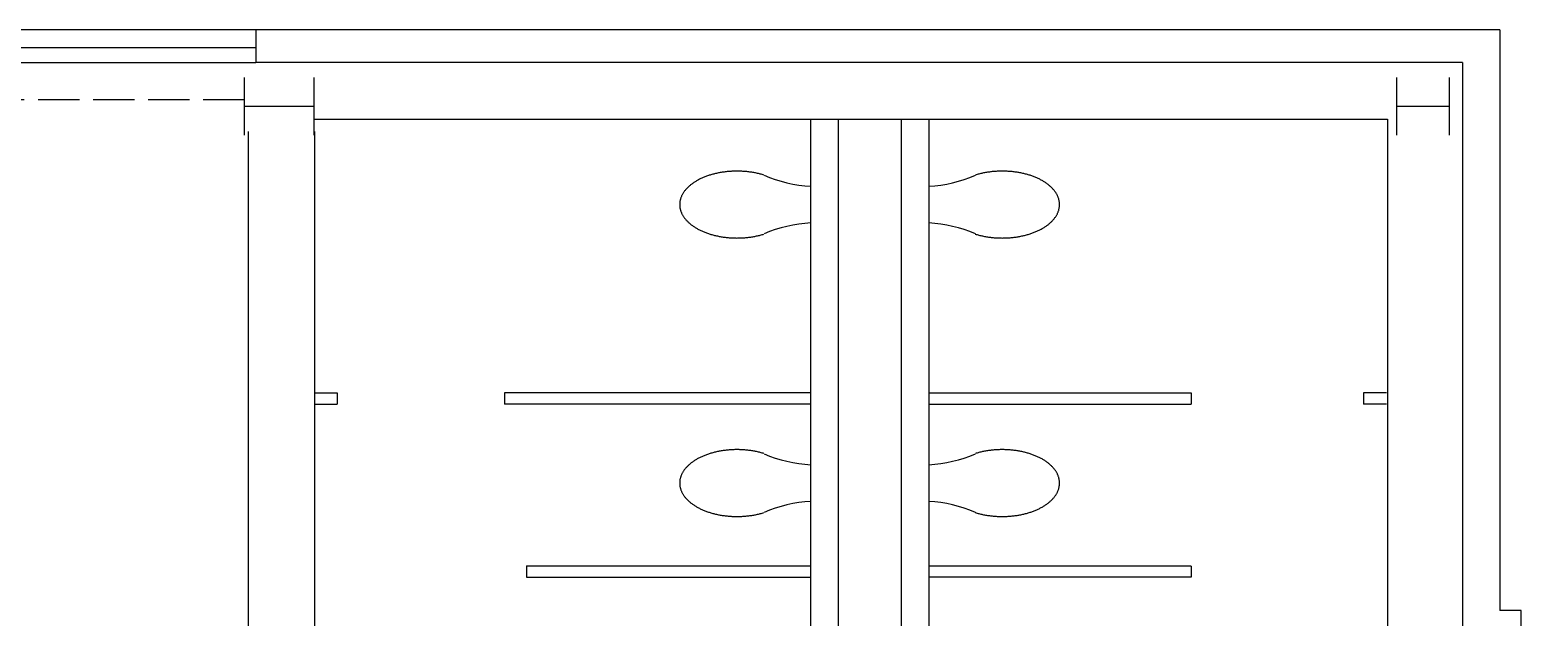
# Model space of a CAD drawing. Header units: inches. Extents: x -3488 to 2453, y 689 to 3968.
# Drawn here: x -234.6 to 77.3, y 3694.3 to 3817.2 of the extents above; entities that cross this region are included whole.
import ezdxf

# ---------------------------------------------------------------- set-up
doc = ezdxf.new("R2010")
doc.units = ezdxf.units.IN
doc.header["$LTSCALE"] = 96
doc.header["$MEASUREMENT"] = 0
doc.linetypes.add('HIDDEN', pattern=[0.12, 0.09, -0.03])
for name, color, linetype in [('A-EDIT', 9, 'CONTINUOUS'), ('A-GLAZ', 3, 'CONTINUOUS'), ('A-ROOF-OTLN', 6, 'HIDDEN'), ('A-WALL', 5, 'CONTINUOUS'), ('P-SANR-EQPM', 5, 'CONTINUOUS'), ('S-COLS', 6, 'CONTINUOUS')]:
    doc.layers.add(name, color=color, linetype=linetype)

msp = doc.modelspace()

# ---------------------------------------------------------------- linework, layer by layer
at = {"layer": 'A-EDIT'}
msp.add_line((-187.34, 3817.16), (-187.34, 3810.36), dxfattribs=at)
at = {"layer": 'A-GLAZ'}
for p, q in [((-187.34, 3817.16), (-300.93, 3817.16)), ((-300.93, 3813.48), (-187.34, 3813.48)), ((-300.93, 3810.36), (-187.34, 3810.36))]:
    msp.add_line(p, q, dxfattribs=at)
at = {"layer": 'A-ROOF-OTLN'}
msp.add_line((-189.69, 3802.51), (-536.4, 3802.51), dxfattribs=at)
at = {"layer": 'A-WALL'}
for p, q in [((72.77, 3817.16), (-187.34, 3817.16)), ((72.77, 3817.16), (72.77, 3695.7)), ((64.99, 3810.36), (-187.34, 3810.36)), ((64.99, 3810.36), (64.99, 3688.37)), ((-188.93, 3795.92), (-188.93, 3367.46)), ((-175.13, 3798.45), (49.3, 3798.45)), ((-175.07, 3795.92), (-175.07, 3421.56)), ((-71.32, 3586.66), (-71.32, 3798.45)), ((-65.57, 3798.45), (-65.57, 3506.16)), ((-52.41, 3798.45), (-52.41, 3506.16)), ((-46.62, 3798.45), (-46.62, 3586.66)), ((49.3, 3798.45), (49.3, 3672.99)), ((77.26, 3695.7), (72.77, 3695.7)), ((77.26, 3677.79), (77.26, 3695.7))]:
    msp.add_line(p, q, dxfattribs=at)
at = {"layer": 'P-SANR-EQPM'}
for p, q in [((-94.11, 3786.12), (-94.27, 3786.04)), ((-93.94, 3786.19), (-94.11, 3786.12)), ((-93.77, 3786.27), (-93.94, 3786.19)), ((-93.6, 3786.34), (-93.77, 3786.27)), ((-93.43, 3786.41), (-93.6, 3786.34)), ((-93.26, 3786.47), (-93.43, 3786.41)), ((-93.08, 3786.54), (-93.26, 3786.47)), ((-92.9, 3786.6), (-93.08, 3786.54)), ((-92.72, 3786.67), (-92.9, 3786.6)), ((-92.54, 3786.73), (-92.72, 3786.67)), ((-92.36, 3786.78), (-92.54, 3786.73)), ((-92.17, 3786.84), (-92.36, 3786.78)), ((-91.98, 3786.9), (-92.17, 3786.84)), ((-91.8, 3786.95), (-91.98, 3786.9)), ((-91.6, 3787), (-91.8, 3786.95)), ((-91.41, 3787.05), (-91.6, 3787)), ((-91.22, 3787.09), (-91.41, 3787.05)), ((-91.03, 3787.14), (-91.22, 3787.09)), ((-90.83, 3787.18), (-91.03, 3787.14)), ((-90.63, 3787.22), (-90.83, 3787.18)), ((-90.43, 3787.26), (-90.63, 3787.22)), ((-90.23, 3787.3), (-90.43, 3787.26)), ((-90.03, 3787.33), (-90.23, 3787.3)), ((-89.83, 3787.36), (-90.03, 3787.33)), ((-89.63, 3787.4), (-89.83, 3787.36)), ((-89.43, 3787.42), (-89.63, 3787.4)), ((-89.22, 3787.45), (-89.43, 3787.42)), ((-89.02, 3787.47), (-89.22, 3787.45)), ((-88.81, 3787.5), (-89.02, 3787.47)), ((-88.61, 3787.52), (-88.81, 3787.5)), ((-88.4, 3787.53), (-88.61, 3787.52)), ((-88.19, 3787.55), (-88.4, 3787.53)), ((-87.98, 3787.56), (-88.19, 3787.55)), ((-87.78, 3787.58), (-87.98, 3787.56)), ((-87.57, 3787.59), (-87.78, 3787.58)), ((-87.36, 3787.59), (-87.57, 3787.59)), ((-87.15, 3787.6), (-87.36, 3787.59)), ((-86.94, 3787.6), (-87.15, 3787.6)), ((-86.73, 3787.6), (-86.94, 3787.6)), ((-86.52, 3787.6), (-86.73, 3787.6)), ((-86.31, 3787.6), (-86.52, 3787.6)), ((-86.11, 3787.59), (-86.31, 3787.6)), ((-85.9, 3787.59), (-86.11, 3787.59)), ((-85.69, 3787.58), (-85.9, 3787.59)), ((-85.48, 3787.56), (-85.69, 3787.58)), ((-85.27, 3787.55), (-85.48, 3787.56)), ((-85.06, 3787.53), (-85.27, 3787.55)), ((-84.86, 3787.52), (-85.06, 3787.53)), ((-84.65, 3787.5), (-84.86, 3787.52)), ((-84.45, 3787.47), (-84.65, 3787.5)), ((-84.24, 3787.45), (-84.45, 3787.47)), ((-84.04, 3787.42), (-84.24, 3787.45)), ((-83.83, 3787.4), (-84.04, 3787.42)), ((-83.63, 3787.36), (-83.83, 3787.4)), ((-83.43, 3787.33), (-83.63, 3787.36)), ((-83.23, 3787.3), (-83.43, 3787.33)), ((-83.03, 3787.26), (-83.23, 3787.3)), ((-82.83, 3787.22), (-83.03, 3787.26)), ((-82.63, 3787.18), (-82.83, 3787.22)), ((-82.44, 3787.14), (-82.63, 3787.18)), ((-82.24, 3787.09), (-82.44, 3787.14)), ((-82.05, 3787.05), (-82.24, 3787.09)), ((-81.86, 3787), (-82.05, 3787.05)), ((-81.67, 3786.95), (-81.86, 3787)), ((-81.48, 3786.9), (-81.67, 3786.95)), ((-81.29, 3786.84), (-81.48, 3786.9)), ((-81.11, 3786.78), (-81.29, 3786.84)), ((-81.1, 3786.78), (-81.11, 3786.78)), ((-97.99, 3783), (-98.06, 3782.89)), ((-97.92, 3783.12), (-97.99, 3783)), ((-97.84, 3783.23), (-97.92, 3783.12)), ((-97.76, 3783.34), (-97.84, 3783.23)), ((-97.68, 3783.45), (-97.76, 3783.34)), ((-97.59, 3783.56), (-97.68, 3783.45)), ((-97.5, 3783.67), (-97.59, 3783.56)), ((-97.41, 3783.78), (-97.5, 3783.67)), ((-97.31, 3783.89), (-97.41, 3783.78)), ((-97.21, 3784), (-97.31, 3783.89)), ((-97.11, 3784.11), (-97.21, 3784)), ((-97, 3784.21), (-97.11, 3784.11)), ((-96.89, 3784.32), (-97, 3784.21)), ((-96.78, 3784.42), (-96.89, 3784.32)), ((-96.66, 3784.52), (-96.78, 3784.42)), ((-96.55, 3784.62), (-96.66, 3784.52)), ((-96.42, 3784.72), (-96.55, 3784.62)), ((-96.3, 3784.82), (-96.42, 3784.72)), ((-96.17, 3784.91), (-96.3, 3784.82)), ((-96.04, 3785.01), (-96.17, 3784.91)), ((-95.91, 3785.1), (-96.04, 3785.01)), ((-95.77, 3785.2), (-95.91, 3785.1)), ((-95.63, 3785.29), (-95.77, 3785.2)), ((-95.49, 3785.38), (-95.63, 3785.29)), ((-95.35, 3785.47), (-95.49, 3785.38)), ((-95.2, 3785.55), (-95.35, 3785.47)), ((-95.05, 3785.64), (-95.2, 3785.55)), ((-94.9, 3785.72), (-95.05, 3785.64)), ((-94.75, 3785.81), (-94.9, 3785.72)), ((-94.59, 3785.89), (-94.75, 3785.81)), ((-94.43, 3785.97), (-94.59, 3785.89)), ((-94.27, 3786.04), (-94.43, 3785.97)), ((-98.7, 3780.85), (-98.71, 3780.73)), ((-98.71, 3780.73), (-98.71, 3780.61)), ((-98.71, 3780.61), (-98.71, 3780.49)), ((-98.71, 3780.49), (-98.7, 3780.36)), ((-98.68, 3781.1), (-98.7, 3780.97)), ((-98.7, 3780.97), (-98.7, 3780.85)), ((-98.7, 3780.36), (-98.7, 3780.24)), ((-98.7, 3780.24), (-98.68, 3780.12)), ((-98.67, 3781.22), (-98.68, 3781.1)), ((-98.68, 3780.12), (-98.67, 3780)), ((-98.65, 3781.34), (-98.67, 3781.22)), ((-98.67, 3780), (-98.65, 3779.88)), ((-98.62, 3781.46), (-98.65, 3781.34)), ((-98.65, 3779.88), (-98.62, 3779.76)), ((-98.6, 3781.58), (-98.62, 3781.46)), ((-98.56, 3781.7), (-98.6, 3781.58)), ((-98.53, 3781.82), (-98.56, 3781.7)), ((-98.49, 3781.94), (-98.53, 3781.82)), ((-98.45, 3782.06), (-98.49, 3781.94)), ((-98.4, 3782.18), (-98.45, 3782.06)), ((-98.36, 3782.3), (-98.4, 3782.18)), ((-98.3, 3782.42), (-98.36, 3782.3)), ((-98.25, 3782.54), (-98.3, 3782.42)), ((-98.19, 3782.65), (-98.25, 3782.54)), ((-98.13, 3782.77), (-98.19, 3782.65)), ((-98.06, 3782.89), (-98.13, 3782.77)), ((-98.62, 3779.76), (-98.6, 3779.64)), ((-98.6, 3779.64), (-98.56, 3779.51)), ((-98.56, 3779.51), (-98.53, 3779.39)), ((-98.53, 3779.39), (-98.49, 3779.27)), ((-98.49, 3779.27), (-98.45, 3779.15)), ((-98.45, 3779.15), (-98.4, 3779.04)), ((-98.4, 3779.04), (-98.36, 3778.92)), ((-98.36, 3778.92), (-98.3, 3778.8)), ((-98.3, 3778.8), (-98.25, 3778.68)), ((-98.25, 3778.68), (-98.19, 3778.56)), ((-98.19, 3778.56), (-98.13, 3778.45)), ((-98.13, 3778.45), (-98.06, 3778.33)), ((-98.06, 3778.33), (-97.99, 3778.22)), ((-97.99, 3778.22), (-97.92, 3778.1)), ((-97.92, 3778.1), (-97.84, 3777.99)), ((-97.84, 3777.99), (-97.76, 3777.88)), ((-97.76, 3777.88), (-97.68, 3777.76)), ((-97.68, 3777.76), (-97.59, 3777.65)), ((-97.59, 3777.65), (-97.5, 3777.54)), ((-97.5, 3777.54), (-97.41, 3777.43)), ((-97.41, 3777.43), (-97.31, 3777.32)), ((-97.31, 3777.32), (-97.21, 3777.22)), ((-97.21, 3777.22), (-97.11, 3777.11)), ((-97.11, 3777.11), (-97, 3777.01)), ((-97, 3777.01), (-96.89, 3776.9)), ((-96.89, 3776.9), (-96.78, 3776.8)), ((-96.78, 3776.8), (-96.66, 3776.7)), ((-96.66, 3776.7), (-96.55, 3776.6)), ((-96.55, 3776.6), (-96.42, 3776.5)), ((-96.42, 3776.5), (-96.3, 3776.4)), ((-96.3, 3776.4), (-96.17, 3776.3)), ((-96.17, 3776.3), (-96.04, 3776.21)), ((-96.04, 3776.21), (-95.91, 3776.11)), ((-95.91, 3776.11), (-95.77, 3776.02)), ((-95.77, 3776.02), (-95.63, 3775.93)), ((-95.63, 3775.93), (-95.49, 3775.84)), ((-95.49, 3775.84), (-95.35, 3775.75)), ((-95.35, 3775.75), (-95.2, 3775.66)), ((-95.2, 3775.66), (-95.05, 3775.58)), ((-95.05, 3775.58), (-94.9, 3775.49)), ((-94.9, 3775.49), (-94.75, 3775.41)), ((-94.75, 3775.41), (-94.59, 3775.33)), ((-94.59, 3775.33), (-94.43, 3775.25)), ((-94.43, 3775.25), (-94.27, 3775.17)), ((-94.27, 3775.17), (-94.11, 3775.1)), ((-94.11, 3775.1), (-93.94, 3775.02)), ((-93.94, 3775.02), (-93.77, 3774.95)), ((-93.77, 3774.95), (-93.6, 3774.88)), ((-93.6, 3774.88), (-93.43, 3774.81)), ((-93.43, 3774.81), (-93.26, 3774.74)), ((-93.26, 3774.74), (-93.08, 3774.68)), ((-93.08, 3774.68), (-92.9, 3774.61)), ((-92.9, 3774.61), (-92.72, 3774.55)), ((-92.72, 3774.55), (-92.54, 3774.49)), ((-92.54, 3774.49), (-92.36, 3774.43)), ((-92.36, 3774.43), (-92.17, 3774.38)), ((-92.17, 3774.38), (-91.98, 3774.32)), ((-91.98, 3774.32), (-91.8, 3774.27)), ((-91.8, 3774.27), (-91.6, 3774.22)), ((-91.6, 3774.22), (-91.41, 3774.17)), ((-91.41, 3774.17), (-91.22, 3774.12)), ((-91.22, 3774.12), (-91.03, 3774.08)), ((-91.03, 3774.08), (-90.83, 3774.04)), ((-90.83, 3774.04), (-90.63, 3774)), ((-90.63, 3774), (-90.43, 3773.96)), ((-90.43, 3773.96), (-90.23, 3773.92)), ((-90.23, 3773.92), (-90.03, 3773.89)), ((-90.03, 3773.89), (-89.83, 3773.85)), ((-89.83, 3773.85), (-89.63, 3773.82)), ((-89.63, 3773.82), (-89.43, 3773.79)), ((-89.43, 3773.79), (-89.22, 3773.77)), ((-89.22, 3773.77), (-89.02, 3773.74)), ((-89.02, 3773.74), (-88.81, 3773.72)), ((-88.81, 3773.72), (-88.61, 3773.7)), ((-88.61, 3773.7), (-88.4, 3773.68)), ((-88.4, 3773.68), (-88.19, 3773.67)), ((-88.19, 3773.67), (-87.98, 3773.65)), ((-87.98, 3773.65), (-87.78, 3773.64)), ((-87.78, 3773.64), (-87.57, 3773.63)), ((-87.57, 3773.63), (-87.36, 3773.62)), ((-87.36, 3773.62), (-87.15, 3773.62)), ((-86.31, 3773.62), (-86.11, 3773.62)), ((-86.11, 3773.62), (-85.9, 3773.63)), ((-85.9, 3773.63), (-85.69, 3773.64)), ((-85.69, 3773.64), (-85.48, 3773.65)), ((-85.48, 3773.65), (-85.27, 3773.67)), ((-85.27, 3773.67), (-85.06, 3773.68)), ((-85.06, 3773.68), (-84.86, 3773.7)), ((-84.86, 3773.7), (-84.65, 3773.72)), ((-84.65, 3773.72), (-84.45, 3773.74)), ((-84.45, 3773.74), (-84.24, 3773.77)), ((-84.24, 3773.77), (-84.04, 3773.79)), ((-84.04, 3773.79), (-83.83, 3773.82)), ((-83.83, 3773.82), (-83.63, 3773.85)), ((-83.63, 3773.85), (-83.43, 3773.89)), ((-83.43, 3773.89), (-83.23, 3773.92)), ((-83.23, 3773.92), (-83.03, 3773.96)), ((-83.03, 3773.96), (-82.83, 3774)), ((-82.83, 3774), (-82.63, 3774.04)), ((-82.63, 3774.04), (-82.44, 3774.08)), ((-82.44, 3774.08), (-82.24, 3774.12)), ((-82.24, 3774.12), (-82.05, 3774.17)), ((-82.05, 3774.17), (-81.86, 3774.22)), ((-81.86, 3774.22), (-81.67, 3774.27)), ((-81.67, 3774.27), (-81.48, 3774.32)), ((-81.48, 3774.32), (-81.29, 3774.38)), ((-81.29, 3774.38), (-81.11, 3774.43)), ((-87.15, 3773.62), (-86.94, 3773.62)), ((-86.94, 3773.62), (-86.73, 3773.61)), ((-86.73, 3773.61), (-86.52, 3773.62)), ((-86.52, 3773.62), (-86.31, 3773.62)), ((-175.07, 3741.23), (-170.33, 3741.23)), ((-170.33, 3741.23), (-170.33, 3738.87)), ((-135.36, 3741.23), (-135.36, 3738.87)), ((-71.32, 3741.23), (-135.36, 3741.23)), ((-46.62, 3741.23), (8.26, 3741.23)), ((8.26, 3741.23), (8.26, 3738.87)), ((44.26, 3741.23), (44.26, 3738.87)), ((49.11, 3741.23), (44.26, 3741.23)), ((-175.07, 3738.87), (-170.33, 3738.87)), ((-71.32, 3738.87), (-135.36, 3738.87)), ((-46.62, 3738.87), (8.26, 3738.87)), ((49.11, 3738.87), (44.26, 3738.87)), ((-95.91, 3726.86), (-96.04, 3726.77)), ((-95.77, 3726.95), (-95.91, 3726.86)), ((-95.63, 3727.05), (-95.77, 3726.95)), ((-95.49, 3727.14), (-95.63, 3727.05)), ((-95.35, 3727.22), (-95.49, 3727.14)), ((-95.2, 3727.31), (-95.35, 3727.22)), ((-95.05, 3727.4), (-95.2, 3727.31)), ((-94.9, 3727.48), (-95.05, 3727.4)), ((-94.75, 3727.56), (-94.9, 3727.48)), ((-94.59, 3727.64), (-94.75, 3727.56)), ((-94.43, 3727.72), (-94.59, 3727.64)), ((-94.27, 3727.8), (-94.43, 3727.72)), ((-94.11, 3727.88), (-94.27, 3727.8)), ((-93.94, 3727.95), (-94.11, 3727.88)), ((-93.77, 3728.02), (-93.94, 3727.95)), ((-93.6, 3728.09), (-93.77, 3728.02)), ((-93.43, 3728.16), (-93.6, 3728.09)), ((-93.26, 3728.23), (-93.43, 3728.16)), ((-93.08, 3728.3), (-93.26, 3728.23)), ((-92.9, 3728.36), (-93.08, 3728.3)), ((-92.72, 3728.42), (-92.9, 3728.36)), ((-92.54, 3728.48), (-92.72, 3728.42)), ((-92.36, 3728.54), (-92.54, 3728.48)), ((-92.17, 3728.6), (-92.36, 3728.54)), ((-91.98, 3728.65), (-92.17, 3728.6)), ((-91.8, 3728.7), (-91.98, 3728.65)), ((-91.6, 3728.75), (-91.8, 3728.7)), ((-91.41, 3728.8), (-91.6, 3728.75)), ((-91.22, 3728.85), (-91.41, 3728.8)), ((-91.03, 3728.89), (-91.22, 3728.85)), ((-90.83, 3728.94), (-91.03, 3728.89)), ((-90.63, 3728.98), (-90.83, 3728.94)), ((-90.43, 3729.02), (-90.63, 3728.98)), ((-90.23, 3729.05), (-90.43, 3729.02)), ((-90.03, 3729.09), (-90.23, 3729.05)), ((-89.83, 3729.12), (-90.03, 3729.09)), ((-89.63, 3729.15), (-89.83, 3729.12)), ((-89.43, 3729.18), (-89.63, 3729.15)), ((-89.22, 3729.21), (-89.43, 3729.18)), ((-89.02, 3729.23), (-89.22, 3729.21)), ((-88.81, 3729.25), (-89.02, 3729.23)), ((-88.61, 3729.27), (-88.81, 3729.25)), ((-88.4, 3729.29), (-88.61, 3729.27)), ((-88.19, 3729.31), (-88.4, 3729.29)), ((-87.98, 3729.32), (-88.19, 3729.31)), ((-87.78, 3729.33), (-87.98, 3729.32)), ((-87.57, 3729.34), (-87.78, 3729.33)), ((-87.36, 3729.35), (-87.57, 3729.34)), ((-87.15, 3729.36), (-87.36, 3729.35)), ((-86.94, 3729.36), (-87.15, 3729.36)), ((-86.73, 3729.36), (-86.94, 3729.36)), ((-86.52, 3729.36), (-86.73, 3729.36)), ((-86.31, 3729.36), (-86.52, 3729.36)), ((-86.11, 3729.35), (-86.31, 3729.36)), ((-85.9, 3729.34), (-86.11, 3729.35)), ((-85.69, 3729.33), (-85.9, 3729.34)), ((-85.48, 3729.32), (-85.69, 3729.33)), ((-85.27, 3729.31), (-85.48, 3729.32)), ((-85.06, 3729.29), (-85.27, 3729.31)), ((-84.86, 3729.27), (-85.06, 3729.29)), ((-84.65, 3729.25), (-84.86, 3729.27)), ((-84.45, 3729.23), (-84.65, 3729.25)), ((-84.24, 3729.21), (-84.45, 3729.23)), ((-84.04, 3729.18), (-84.24, 3729.21)), ((-83.83, 3729.15), (-84.04, 3729.18)), ((-83.63, 3729.12), (-83.83, 3729.15)), ((-83.43, 3729.09), (-83.63, 3729.12)), ((-83.23, 3729.05), (-83.43, 3729.09)), ((-83.03, 3729.02), (-83.23, 3729.05)), ((-82.83, 3728.98), (-83.03, 3729.02)), ((-82.63, 3728.94), (-82.83, 3728.98)), ((-82.44, 3728.89), (-82.63, 3728.94)), ((-82.24, 3728.85), (-82.44, 3728.89)), ((-82.05, 3728.8), (-82.24, 3728.85)), ((-81.86, 3728.75), (-82.05, 3728.8)), ((-81.67, 3728.7), (-81.86, 3728.75)), ((-81.48, 3728.65), (-81.67, 3728.7)), ((-81.29, 3728.6), (-81.48, 3728.65)), ((-81.11, 3728.54), (-81.29, 3728.6)), ((-81.1, 3728.54), (-81.11, 3728.54)), ((-98.45, 3723.82), (-98.49, 3723.7)), ((-98.4, 3723.94), (-98.45, 3723.82)), ((-98.36, 3724.06), (-98.4, 3723.94)), ((-98.3, 3724.18), (-98.36, 3724.06)), ((-98.25, 3724.29), (-98.3, 3724.18)), ((-98.19, 3724.41), (-98.25, 3724.29)), ((-98.13, 3724.53), (-98.19, 3724.41)), ((-98.06, 3724.64), (-98.13, 3724.53)), ((-97.99, 3724.76), (-98.06, 3724.64)), ((-97.92, 3724.87), (-97.99, 3724.76)), ((-97.84, 3724.99), (-97.92, 3724.87)), ((-97.76, 3725.1), (-97.84, 3724.99)), ((-97.68, 3725.21), (-97.76, 3725.1)), ((-97.59, 3725.32), (-97.68, 3725.21)), ((-97.5, 3725.43), (-97.59, 3725.32)), ((-97.41, 3725.54), (-97.5, 3725.43)), ((-97.31, 3725.65), (-97.41, 3725.54)), ((-97.21, 3725.76), (-97.31, 3725.65)), ((-97.11, 3725.86), (-97.21, 3725.76)), ((-97, 3725.97), (-97.11, 3725.86)), ((-96.89, 3726.07), (-97, 3725.97)), ((-96.78, 3726.17), (-96.89, 3726.07)), ((-96.66, 3726.28), (-96.78, 3726.17)), ((-96.55, 3726.38), (-96.66, 3726.28)), ((-96.42, 3726.48), (-96.55, 3726.38)), ((-96.3, 3726.57), (-96.42, 3726.48)), ((-96.17, 3726.67), (-96.3, 3726.57)), ((-96.04, 3726.77), (-96.17, 3726.67)), ((-98.7, 3722.61), (-98.71, 3722.49)), ((-98.71, 3722.49), (-98.71, 3722.37)), ((-98.71, 3722.37), (-98.71, 3722.24)), ((-98.71, 3722.24), (-98.7, 3722.12)), ((-98.68, 3722.85), (-98.7, 3722.73)), ((-98.7, 3722.73), (-98.7, 3722.61)), ((-98.7, 3722.12), (-98.7, 3722)), ((-98.7, 3722), (-98.68, 3721.88)), ((-98.67, 3722.97), (-98.68, 3722.85)), ((-98.68, 3721.88), (-98.67, 3721.76)), ((-98.65, 3723.1), (-98.67, 3722.97)), ((-98.67, 3721.76), (-98.65, 3721.63)), ((-98.62, 3723.22), (-98.65, 3723.1)), ((-98.65, 3721.63), (-98.62, 3721.51)), ((-98.6, 3723.34), (-98.62, 3723.22)), ((-98.62, 3721.51), (-98.6, 3721.39)), ((-98.56, 3723.46), (-98.6, 3723.34)), ((-98.6, 3721.39), (-98.56, 3721.27)), ((-98.53, 3723.58), (-98.56, 3723.46)), ((-98.56, 3721.27), (-98.53, 3721.15)), ((-98.49, 3723.7), (-98.53, 3723.58)), ((-98.53, 3721.15), (-98.49, 3721.03)), ((-98.49, 3721.03), (-98.45, 3720.91)), ((-98.45, 3720.91), (-98.4, 3720.79)), ((-98.4, 3720.79), (-98.36, 3720.67)), ((-98.36, 3720.67), (-98.3, 3720.55)), ((-98.3, 3720.55), (-98.25, 3720.44)), ((-98.25, 3720.44), (-98.19, 3720.32)), ((-98.19, 3720.32), (-98.13, 3720.2)), ((-98.13, 3720.2), (-98.06, 3720.09)), ((-98.06, 3720.09), (-97.99, 3719.97)), ((-97.99, 3719.97), (-97.92, 3719.86)), ((-97.92, 3719.86), (-97.84, 3719.74)), ((-97.84, 3719.74), (-97.76, 3719.63)), ((-97.76, 3719.63), (-97.68, 3719.52)), ((-97.68, 3719.52), (-97.59, 3719.41)), ((-97.59, 3719.41), (-97.5, 3719.3)), ((-97.5, 3719.3), (-97.41, 3719.19)), ((-97.41, 3719.19), (-97.31, 3719.08)), ((-97.31, 3719.08), (-97.21, 3718.97)), ((-97.21, 3718.97), (-97.11, 3718.87)), ((-97.11, 3718.87), (-97, 3718.76)), ((-97, 3718.76), (-96.89, 3718.66)), ((-96.89, 3718.66), (-96.78, 3718.56)), ((-96.78, 3718.56), (-96.66, 3718.45)), ((-96.66, 3718.45), (-96.55, 3718.35)), ((-96.55, 3718.35), (-96.42, 3718.25)), ((-96.42, 3718.25), (-96.3, 3718.16)), ((-96.3, 3718.16), (-96.17, 3718.06)), ((-96.17, 3718.06), (-96.04, 3717.96)), ((-96.04, 3717.96), (-95.91, 3717.87)), ((-95.91, 3717.87), (-95.77, 3717.78)), ((-95.77, 3717.78), (-95.63, 3717.68)), ((-95.63, 3717.68), (-95.49, 3717.59)), ((-95.49, 3717.59), (-95.35, 3717.51)), ((-95.35, 3717.51), (-95.2, 3717.42)), ((-95.2, 3717.42), (-95.05, 3717.33)), ((-95.05, 3717.33), (-94.9, 3717.25)), ((-94.9, 3717.25), (-94.75, 3717.17)), ((-94.75, 3717.17), (-94.59, 3717.09)), ((-94.59, 3717.09), (-94.43, 3717.01)), ((-94.43, 3717.01), (-94.27, 3716.93)), ((-94.27, 3716.93), (-94.11, 3716.85)), ((-94.11, 3716.85), (-93.94, 3716.78)), ((-93.94, 3716.78), (-93.77, 3716.71)), ((-93.77, 3716.71), (-93.6, 3716.64)), ((-93.6, 3716.64), (-93.43, 3716.57)), ((-93.43, 3716.57), (-93.26, 3716.5)), ((-93.26, 3716.5), (-93.08, 3716.43)), ((-93.08, 3716.43), (-92.9, 3716.37)), ((-92.9, 3716.37), (-92.72, 3716.31)), ((-92.72, 3716.31), (-92.54, 3716.25)), ((-92.54, 3716.25), (-92.36, 3716.19)), ((-92.36, 3716.19), (-92.17, 3716.13)), ((-92.17, 3716.13), (-91.98, 3716.08)), ((-91.98, 3716.08), (-91.8, 3716.03)), ((-91.8, 3716.03), (-91.6, 3715.98)), ((-91.6, 3715.98), (-91.41, 3715.93)), ((-91.41, 3715.93), (-91.22, 3715.88)), ((-91.22, 3715.88), (-91.03, 3715.84)), ((-91.03, 3715.84), (-90.83, 3715.79)), ((-90.83, 3715.79), (-90.63, 3715.75)), ((-90.63, 3715.75), (-90.43, 3715.71)), ((-90.43, 3715.71), (-90.23, 3715.68)), ((-90.23, 3715.68), (-90.03, 3715.64)), ((-90.03, 3715.64), (-89.83, 3715.61)), ((-89.83, 3715.61), (-89.63, 3715.58)), ((-89.63, 3715.58), (-89.43, 3715.55)), ((-89.43, 3715.55), (-89.22, 3715.52)), ((-89.22, 3715.52), (-89.02, 3715.5)), ((-89.02, 3715.5), (-88.81, 3715.48)), ((-88.81, 3715.48), (-88.61, 3715.46)), ((-88.61, 3715.46), (-88.4, 3715.44)), ((-88.4, 3715.44), (-88.19, 3715.42)), ((-88.19, 3715.42), (-87.98, 3715.41)), ((-87.98, 3715.41), (-87.78, 3715.4)), ((-87.78, 3715.4), (-87.57, 3715.39)), ((-87.57, 3715.39), (-87.36, 3715.38)), ((-87.36, 3715.38), (-87.15, 3715.37)), ((-87.15, 3715.37), (-86.94, 3715.37)), ((-86.94, 3715.37), (-86.73, 3715.37)), ((-86.73, 3715.37), (-86.52, 3715.37)), ((-86.52, 3715.37), (-86.31, 3715.37)), ((-86.31, 3715.37), (-86.11, 3715.38)), ((-86.11, 3715.38), (-85.9, 3715.39)), ((-85.9, 3715.39), (-85.69, 3715.4)), ((-85.69, 3715.4), (-85.48, 3715.41)), ((-85.48, 3715.41), (-85.27, 3715.42)), ((-85.27, 3715.42), (-85.06, 3715.44)), ((-85.06, 3715.44), (-84.86, 3715.46)), ((-84.86, 3715.46), (-84.65, 3715.48)), ((-84.65, 3715.48), (-84.45, 3715.5)), ((-84.45, 3715.5), (-84.24, 3715.52)), ((-84.24, 3715.52), (-84.04, 3715.55)), ((-84.04, 3715.55), (-83.83, 3715.58)), ((-83.83, 3715.58), (-83.63, 3715.61)), ((-83.63, 3715.61), (-83.43, 3715.64)), ((-83.43, 3715.64), (-83.23, 3715.68)), ((-83.23, 3715.68), (-83.03, 3715.71)), ((-83.03, 3715.71), (-82.83, 3715.75)), ((-82.83, 3715.75), (-82.63, 3715.79)), ((-82.63, 3715.79), (-82.44, 3715.84)), ((-82.44, 3715.84), (-82.24, 3715.88)), ((-82.24, 3715.88), (-82.05, 3715.93)), ((-82.05, 3715.93), (-81.86, 3715.98)), ((-81.86, 3715.98), (-81.67, 3716.03)), ((-81.67, 3716.03), (-81.48, 3716.08)), ((-81.48, 3716.08), (-81.29, 3716.13)), ((-81.29, 3716.13), (-81.11, 3716.19)), ((-130.75, 3705.07), (-71.32, 3705.07)), ((-130.75, 3705.07), (-130.75, 3702.71)), ((-130.75, 3702.71), (-71.32, 3702.71)), ((8.26, 3705.01), (-46.62, 3705.01)), ((8.26, 3702.66), (-46.62, 3702.66)), ((8.26, 3705.01), (8.26, 3702.66))]:
    msp.add_line(p, q, dxfattribs=at)
for points in [[(-36.89, 3774.44), (-36.88, 3774.43), (-36.7, 3774.38), (-36.51, 3774.32), (-36.32, 3774.27), (-36.13, 3774.22), (-35.94, 3774.17), (-35.75, 3774.12), (-35.55, 3774.08), (-35.36, 3774.04), (-35.16, 3774), (-34.96, 3773.96), (-34.76, 3773.92), (-34.56, 3773.89), (-34.36, 3773.85), (-34.16, 3773.82), (-33.96, 3773.79), (-33.75, 3773.77), (-33.55, 3773.74), (-33.34, 3773.72), (-33.13, 3773.7), (-32.93, 3773.68), (-32.72, 3773.67), (-32.51, 3773.65), (-32.3, 3773.64), (-32.1, 3773.63), (-31.89, 3773.62), (-31.68, 3773.62), (-31.47, 3773.62), (-31.26, 3773.61), (-31.05, 3773.62), (-30.84, 3773.62), (-30.63, 3773.62), (-30.43, 3773.63), (-30.22, 3773.64), (-30.01, 3773.65), (-29.8, 3773.67), (-29.59, 3773.68), (-29.39, 3773.7), (-29.18, 3773.72), (-28.97, 3773.74), (-28.77, 3773.77), (-28.57, 3773.79), (-28.36, 3773.82), (-28.16, 3773.85), (-27.96, 3773.89), (-27.76, 3773.92), (-27.56, 3773.96), (-27.36, 3774), (-27.16, 3774.04), (-26.97, 3774.08), (-26.77, 3774.12), (-26.58, 3774.17), (-26.39, 3774.22), (-26.2, 3774.27), (-26.01, 3774.32), (-25.82, 3774.38), (-25.64, 3774.43), (-25.45, 3774.49), (-25.27, 3774.55), (-25.09, 3774.61), (-24.91, 3774.68), (-24.74, 3774.74), (-24.56, 3774.81), (-24.39, 3774.88), (-24.22, 3774.95), (-24.05, 3775.02), (-23.89, 3775.1), (-23.72, 3775.17), (-23.56, 3775.25), (-23.4, 3775.33), (-23.24, 3775.41), (-23.09, 3775.49), (-22.94, 3775.58), (-22.79, 3775.66), (-22.64, 3775.75), (-22.5, 3775.84), (-22.36, 3775.93), (-22.22, 3776.02), (-22.08, 3776.11), (-21.95, 3776.21), (-21.82, 3776.3), (-21.69, 3776.4), (-21.57, 3776.5), (-21.45, 3776.6), (-21.33, 3776.7), (-21.21, 3776.8), (-21.1, 3776.9), (-20.99, 3777.01), (-20.89, 3777.11), (-20.78, 3777.22), (-20.68, 3777.32), (-20.59, 3777.43), (-20.49, 3777.54), (-20.4, 3777.65), (-20.32, 3777.76), (-20.23, 3777.88), (-20.15, 3777.99), (-20.08, 3778.1), (-20, 3778.22), (-19.93, 3778.33), (-19.87, 3778.45), (-19.8, 3778.56), (-19.74, 3778.68), (-19.69, 3778.8), (-19.64, 3778.92), (-19.59, 3779.04), (-19.54, 3779.15), (-19.5, 3779.27), (-19.46, 3779.39), (-19.43, 3779.51), (-19.4, 3779.64), (-19.37, 3779.76), (-19.35, 3779.88), (-19.33, 3780), (-19.31, 3780.12), (-19.3, 3780.24), (-19.29, 3780.36), (-19.28, 3780.49), (-19.28, 3780.61), (-19.28, 3780.73), (-19.29, 3780.85), (-19.3, 3780.97), (-19.31, 3781.1), (-19.33, 3781.22), (-19.35, 3781.34), (-19.37, 3781.46), (-19.4, 3781.58), (-19.43, 3781.7), (-19.46, 3781.82), (-19.5, 3781.94), (-19.54, 3782.06), (-19.59, 3782.18), (-19.64, 3782.3), (-19.69, 3782.42), (-19.74, 3782.54), (-19.8, 3782.65), (-19.87, 3782.77), (-19.93, 3782.89), (-20, 3783), (-20.08, 3783.12), (-20.15, 3783.23), (-20.23, 3783.34), (-20.32, 3783.45), (-20.4, 3783.56), (-20.49, 3783.67), (-20.59, 3783.78), (-20.68, 3783.89), (-20.78, 3784), (-20.89, 3784.11), (-20.99, 3784.21), (-21.1, 3784.32), (-21.21, 3784.42), (-21.33, 3784.52), (-21.45, 3784.62), (-21.57, 3784.72), (-21.69, 3784.82), (-21.82, 3784.91), (-21.95, 3785.01), (-22.08, 3785.1), (-22.22, 3785.2), (-22.36, 3785.29), (-22.5, 3785.38), (-22.64, 3785.47), (-22.79, 3785.55), (-22.94, 3785.64), (-23.09, 3785.72), (-23.24, 3785.81), (-23.4, 3785.89), (-23.56, 3785.97), (-23.72, 3786.04), (-23.89, 3786.12), (-24.05, 3786.19), (-24.22, 3786.27), (-24.39, 3786.34), (-24.56, 3786.41), (-24.74, 3786.47), (-24.91, 3786.54), (-25.09, 3786.6), (-25.27, 3786.67), (-25.45, 3786.73), (-25.64, 3786.78), (-25.82, 3786.84), (-26.01, 3786.9), (-26.2, 3786.95), (-26.39, 3787), (-26.58, 3787.05), (-26.77, 3787.09), (-26.97, 3787.14), (-27.16, 3787.18), (-27.36, 3787.22), (-27.56, 3787.26), (-27.76, 3787.3), (-27.96, 3787.33), (-28.16, 3787.36), (-28.36, 3787.4), (-28.57, 3787.42), (-28.77, 3787.45), (-28.97, 3787.47), (-29.18, 3787.5), (-29.39, 3787.52), (-29.59, 3787.53), (-29.8, 3787.55), (-30.01, 3787.56), (-30.22, 3787.58), (-30.43, 3787.59), (-30.63, 3787.59), (-30.84, 3787.6), (-31.05, 3787.6), (-31.26, 3787.6), (-31.47, 3787.6), (-31.68, 3787.6), (-31.89, 3787.59), (-32.1, 3787.59), (-32.3, 3787.58), (-32.51, 3787.56), (-32.72, 3787.55), (-32.93, 3787.53), (-33.13, 3787.52), (-33.34, 3787.5), (-33.55, 3787.47), (-33.75, 3787.45), (-33.96, 3787.42), (-34.16, 3787.4), (-34.36, 3787.36), (-34.56, 3787.33), (-34.76, 3787.3), (-34.96, 3787.26), (-35.16, 3787.22), (-35.36, 3787.18), (-35.55, 3787.14), (-35.75, 3787.09), (-35.94, 3787.05), (-36.13, 3787), (-36.32, 3786.95), (-36.51, 3786.9), (-36.7, 3786.84), (-36.88, 3786.78)], [(-36.89, 3716.19), (-36.88, 3716.19), (-36.7, 3716.13), (-36.51, 3716.08), (-36.32, 3716.03), (-36.13, 3715.98), (-35.94, 3715.93), (-35.75, 3715.88), (-35.55, 3715.84), (-35.36, 3715.79), (-35.16, 3715.75), (-34.96, 3715.71), (-34.76, 3715.68), (-34.56, 3715.64), (-34.36, 3715.61), (-34.16, 3715.58), (-33.96, 3715.55), (-33.75, 3715.52), (-33.55, 3715.5), (-33.34, 3715.48), (-33.13, 3715.46), (-32.93, 3715.44), (-32.72, 3715.42), (-32.51, 3715.41), (-32.3, 3715.4), (-32.1, 3715.39), (-31.89, 3715.38), (-31.68, 3715.37), (-31.47, 3715.37), (-31.26, 3715.37), (-31.05, 3715.37), (-30.84, 3715.37), (-30.63, 3715.38), (-30.43, 3715.39), (-30.22, 3715.4), (-30.01, 3715.41), (-29.8, 3715.42), (-29.59, 3715.44), (-29.39, 3715.46), (-29.18, 3715.48), (-28.97, 3715.5), (-28.77, 3715.52), (-28.57, 3715.55), (-28.36, 3715.58), (-28.16, 3715.61), (-27.96, 3715.64), (-27.76, 3715.68), (-27.56, 3715.71), (-27.36, 3715.75), (-27.16, 3715.79), (-26.97, 3715.84), (-26.77, 3715.88), (-26.58, 3715.93), (-26.39, 3715.98), (-26.2, 3716.03), (-26.01, 3716.08), (-25.82, 3716.13), (-25.64, 3716.19), (-25.45, 3716.25), (-25.27, 3716.31), (-25.09, 3716.37), (-24.91, 3716.43), (-24.74, 3716.5), (-24.56, 3716.57), (-24.39, 3716.64), (-24.22, 3716.71), (-24.05, 3716.78), (-23.89, 3716.85), (-23.72, 3716.93), (-23.56, 3717.01), (-23.4, 3717.09), (-23.24, 3717.17), (-23.09, 3717.25), (-22.94, 3717.33), (-22.79, 3717.42), (-22.64, 3717.51), (-22.5, 3717.59), (-22.36, 3717.68), (-22.22, 3717.78), (-22.08, 3717.87), (-21.95, 3717.96), (-21.82, 3718.06), (-21.69, 3718.16), (-21.57, 3718.25), (-21.45, 3718.35), (-21.33, 3718.45), (-21.21, 3718.56), (-21.1, 3718.66), (-20.99, 3718.76), (-20.89, 3718.87), (-20.78, 3718.97), (-20.68, 3719.08), (-20.59, 3719.19), (-20.49, 3719.3), (-20.4, 3719.41), (-20.32, 3719.52), (-20.23, 3719.63), (-20.15, 3719.74), (-20.08, 3719.86), (-20, 3719.97), (-19.93, 3720.09), (-19.87, 3720.2), (-19.8, 3720.32), (-19.74, 3720.44), (-19.69, 3720.55), (-19.64, 3720.67), (-19.59, 3720.79), (-19.54, 3720.91), (-19.5, 3721.03), (-19.46, 3721.15), (-19.43, 3721.27), (-19.4, 3721.39), (-19.37, 3721.51), (-19.35, 3721.63), (-19.33, 3721.76), (-19.31, 3721.88), (-19.3, 3722), (-19.29, 3722.12), (-19.28, 3722.24), (-19.28, 3722.37), (-19.28, 3722.49), (-19.29, 3722.61), (-19.3, 3722.73), (-19.31, 3722.85), (-19.33, 3722.97), (-19.35, 3723.1), (-19.37, 3723.22), (-19.4, 3723.34), (-19.43, 3723.46), (-19.46, 3723.58), (-19.5, 3723.7), (-19.54, 3723.82), (-19.59, 3723.94), (-19.64, 3724.06), (-19.69, 3724.18), (-19.74, 3724.29), (-19.8, 3724.41), (-19.87, 3724.53), (-19.93, 3724.64), (-20, 3724.76), (-20.08, 3724.87), (-20.15, 3724.99), (-20.23, 3725.1), (-20.32, 3725.21), (-20.4, 3725.32), (-20.49, 3725.43), (-20.59, 3725.54), (-20.68, 3725.65), (-20.78, 3725.76), (-20.89, 3725.86), (-20.99, 3725.97), (-21.1, 3726.07), (-21.21, 3726.17), (-21.33, 3726.28), (-21.45, 3726.38), (-21.57, 3726.48), (-21.69, 3726.57), (-21.82, 3726.67), (-21.95, 3726.77), (-22.08, 3726.86), (-22.22, 3726.95), (-22.36, 3727.05), (-22.5, 3727.14), (-22.64, 3727.22), (-22.79, 3727.31), (-22.94, 3727.4), (-23.09, 3727.48), (-23.24, 3727.56), (-23.4, 3727.64), (-23.56, 3727.72), (-23.72, 3727.8), (-23.89, 3727.88), (-24.05, 3727.95), (-24.22, 3728.02), (-24.39, 3728.09), (-24.56, 3728.16), (-24.74, 3728.23), (-24.91, 3728.3), (-25.09, 3728.36), (-25.27, 3728.42), (-25.45, 3728.48), (-25.64, 3728.54), (-25.82, 3728.6), (-26.01, 3728.65), (-26.2, 3728.7), (-26.39, 3728.75), (-26.58, 3728.8), (-26.77, 3728.85), (-26.97, 3728.89), (-27.16, 3728.94), (-27.36, 3728.98), (-27.56, 3729.02), (-27.76, 3729.05), (-27.96, 3729.09), (-28.16, 3729.12), (-28.36, 3729.15), (-28.57, 3729.18), (-28.77, 3729.21), (-28.97, 3729.23), (-29.18, 3729.25), (-29.39, 3729.27), (-29.59, 3729.29), (-29.8, 3729.31), (-30.01, 3729.32), (-30.22, 3729.33), (-30.43, 3729.34), (-30.63, 3729.35), (-30.84, 3729.36), (-31.05, 3729.36), (-31.26, 3729.36), (-31.47, 3729.36), (-31.68, 3729.36), (-31.89, 3729.35), (-32.1, 3729.34), (-32.3, 3729.33), (-32.51, 3729.32), (-32.72, 3729.31), (-32.93, 3729.29), (-33.13, 3729.27), (-33.34, 3729.25), (-33.55, 3729.23), (-33.75, 3729.21), (-33.96, 3729.18), (-34.16, 3729.15), (-34.36, 3729.12), (-34.56, 3729.09), (-34.76, 3729.05), (-34.96, 3729.02), (-35.16, 3728.98), (-35.36, 3728.94), (-35.55, 3728.89), (-35.75, 3728.85), (-35.94, 3728.8), (-36.13, 3728.75), (-36.32, 3728.7), (-36.51, 3728.65), (-36.7, 3728.6), (-36.88, 3728.54)]]:
    msp.add_lwpolyline(points, dxfattribs=at)
for centre, start, end in [((-69.71, 3813.22), 246.7734, 266.8246), ((-48.22, 3813.22), 273.1754, 293.2266), ((-69.71, 3747.99), 93.1754, 113.2266), ((-48.22, 3747.99), 66.7734, 86.8246), ((-69.71, 3754.98), 246.7734, 266.8246), ((-48.22, 3754.98), 273.1754, 293.2266), ((-69.71, 3689.75), 93.1754, 113.2266), ((-48.22, 3689.75), 66.7734, 86.8246)]:
    msp.add_arc(centre, 28.82, start, end, dxfattribs=at)
at = {"layer": 'S-COLS'}
for p, q in [((-189.69, 3795.16), (-189.69, 3807.16)), ((-175.13, 3795.16), (-175.13, 3807.16)), ((51.24, 3795.16), (51.24, 3807.16)), ((62.3, 3795.16), (62.3, 3807.16)), ((-189.69, 3801.16), (-175.13, 3801.16)), ((51.24, 3801.16), (62.3, 3801.16))]:
    msp.add_line(p, q, dxfattribs=at)

doc.saveas('drawing.dxf')
